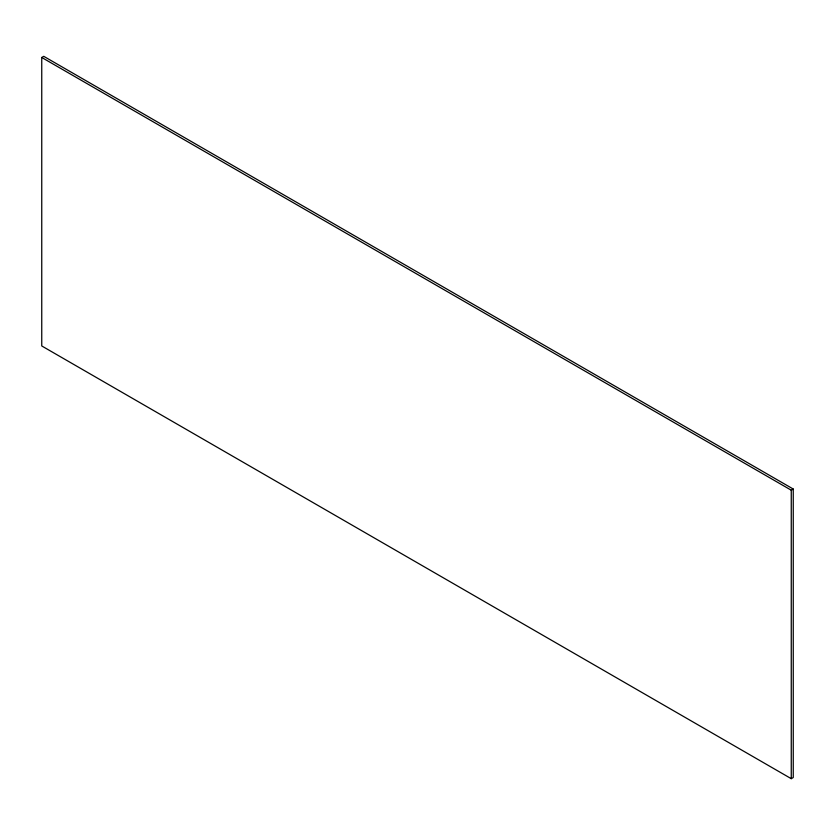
<?xml version="1.0" encoding="UTF-8"?>
<svg xmlns="http://www.w3.org/2000/svg" width="835" height="835" viewBox="0 0 835 835"><rect width="100%" height="100%" fill="white"/><g stroke="black" fill="none" stroke-linecap="round" stroke-linejoin="round"><path stroke-width="1.25" d="M41.75 57.479L43.744 56.321L793.25 489.039L793.25 777.521L791.256 778.679L41.75 345.961L41.75 57.479L791.256 490.197L793.25 489.039M791.256 490.197L791.256 778.679"/></g></svg>
